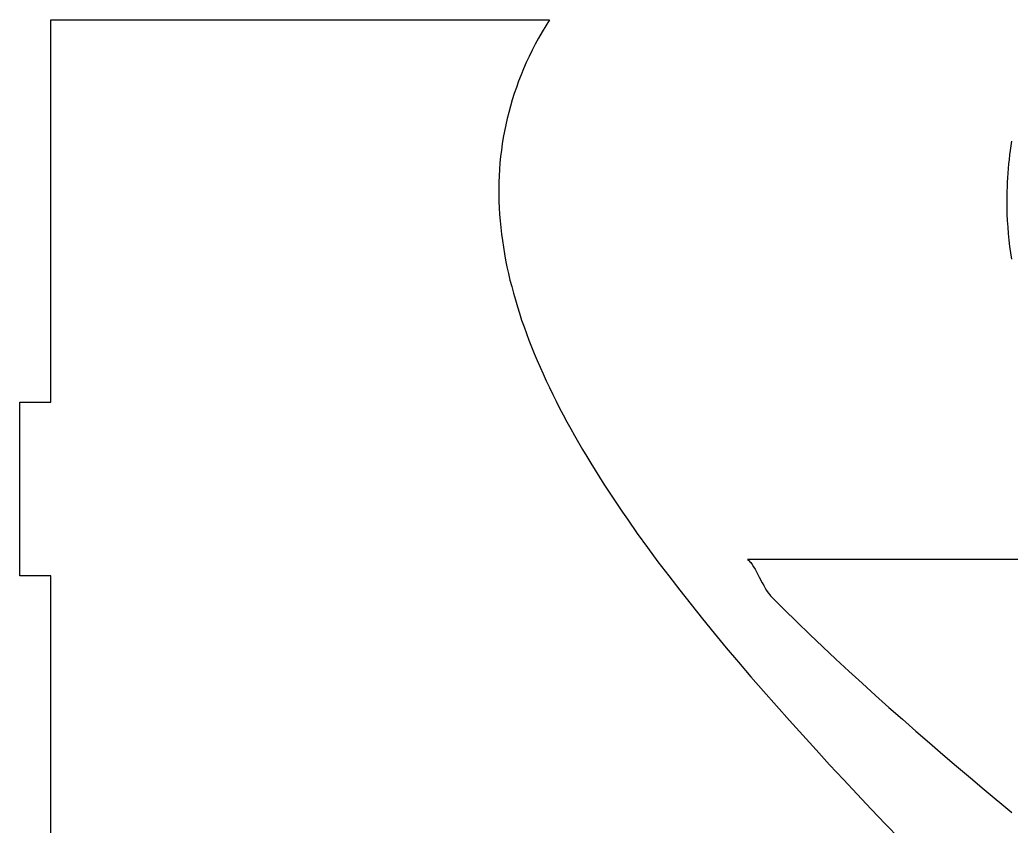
# Model space of a CAD drawing. Extents: x -295 to 296, y -191 to 193.
# Drawn here: x -35.9 to 98.3, y 57.2 to 166.3 of the extents above; entities that cross this region are included whole.
import ezdxf

# ---------------------------------------------------------------- set-up
doc = ezdxf.new("R2010")
doc.units = 0
doc.layers.add('레이어_1', color=18, linetype='CONTINUOUS')

msp = doc.modelspace()

# ---------------------------------------------------------------- linework, layer by layer
at = {"layer": '레이어_1'}
for points in [[(-31.69, -20.06), (-31.69, 91.09), (-35.89, 91.09), (-35.89, 114.61), (-31.69, 114.61), (-31.69, 166.34), (35.8, 166.34), (35.29, 165.52), (34.8, 164.7), (34.33, 163.88), (33.89, 163.05), (33.46, 162.22), (33.06, 161.39), (32.67, 160.56), (32.3, 159.72), (31.96, 158.88), (31.63, 158.05), (31.32, 157.2), (31.04, 156.36), (30.77, 155.52), (30.52, 154.67), (30.29, 153.82), (30.07, 152.97), (29.88, 152.12), (29.71, 151.27), (29.55, 150.41), (29.41, 149.55), (29.29, 148.69), (29.19, 147.83), (29.1, 146.97), (29.04, 146.1), (28.99, 145.24), (28.96, 144.37), (28.94, 143.5), (28.94, 142.63), (28.96, 141.75), (29, 140.88), (29.05, 140), (29.12, 139.12), (29.21, 138.24), (29.31, 137.35), (29.43, 136.47), (29.56, 135.58), (29.71, 134.69), (29.87, 133.8), (30.05, 132.91), (30.25, 132.02), (30.46, 131.12), (30.69, 130.23), (30.93, 129.33), (31.19, 128.43), (31.46, 127.52), (31.74, 126.62), (32.04, 125.71), (32.36, 124.81), (32.68, 123.9), (33.03, 122.99), (33.38, 122.08), (33.75, 121.16), (34.13, 120.25), (34.53, 119.33), (34.94, 118.41), (35.36, 117.49), (35.8, 116.57), (36.25, 115.64), (36.71, 114.72), (37.18, 113.79), (37.67, 112.86), (38.17, 111.93), (38.68, 111), (39.2, 110.07), (39.73, 109.13), (40.28, 108.19), (40.84, 107.26), (41.41, 106.32), (41.99, 105.38), (42.58, 104.43), (43.18, 103.49), (43.79, 102.54), (44.42, 101.59), (45.05, 100.65), (45.7, 99.7), (46.35, 98.74), (47.69, 96.84), (49.07, 94.92), (50.49, 93), (51.95, 91.07), (53.44, 89.14), (54.97, 87.21), (56.53, 85.26), (58.12, 83.31), (59.74, 81.36), (61.4, 79.4), (63.08, 77.43), (64.79, 75.46), (66.53, 73.49), (68.3, 71.5), (70.09, 69.52), (71.9, 67.53), (73.73, 65.53), (75.59, 63.53), (77.47, 61.52), (79.36, 59.51), (81.28, 57.49), (83.21, 55.47)], [(98.36, 149.9), (98.26, 149.29), (98.17, 148.68), (98.09, 148.07), (98.02, 147.45), (97.95, 146.84), (97.89, 146.22), (97.84, 145.6), (97.8, 144.97), (97.76, 144.35), (97.74, 143.72), (97.72, 143.09), (97.7, 142.46), (97.7, 141.83), (97.71, 140.94), (97.73, 140.05), (97.77, 139.17), (97.83, 138.29), (97.9, 137.41), (97.98, 136.53), (98.09, 135.66), (98.2, 134.8), (98.34, 133.93)], [(125.87, 93.28), (62.62, 93.29), (62.73, 93.2), (62.83, 93.11), (62.94, 93), (63.04, 92.88), (63.24, 92.61), (63.44, 92.32), (63.63, 91.99), (63.83, 91.64), (64.21, 90.91), (64.6, 90.15), (64.8, 89.79), (65, 89.43), (65.2, 89.09), (65.41, 88.78), (65.63, 88.5), (65.73, 88.38), (65.85, 88.26), (67.57, 86.55), (69.3, 84.85), (71.05, 83.17), (72.81, 81.5), (74.57, 79.83), (76.35, 78.18), (78.14, 76.54), (79.94, 74.91), (81.75, 73.29), (83.57, 71.68), (85.4, 70.07), (87.23, 68.48), (89.07, 66.89), (90.92, 65.31), (92.78, 63.73), (94.64, 62.16), (98.38, 59.04)]]:
    msp.add_lwpolyline(points, dxfattribs=at)

doc.saveas('drawing.dxf')
